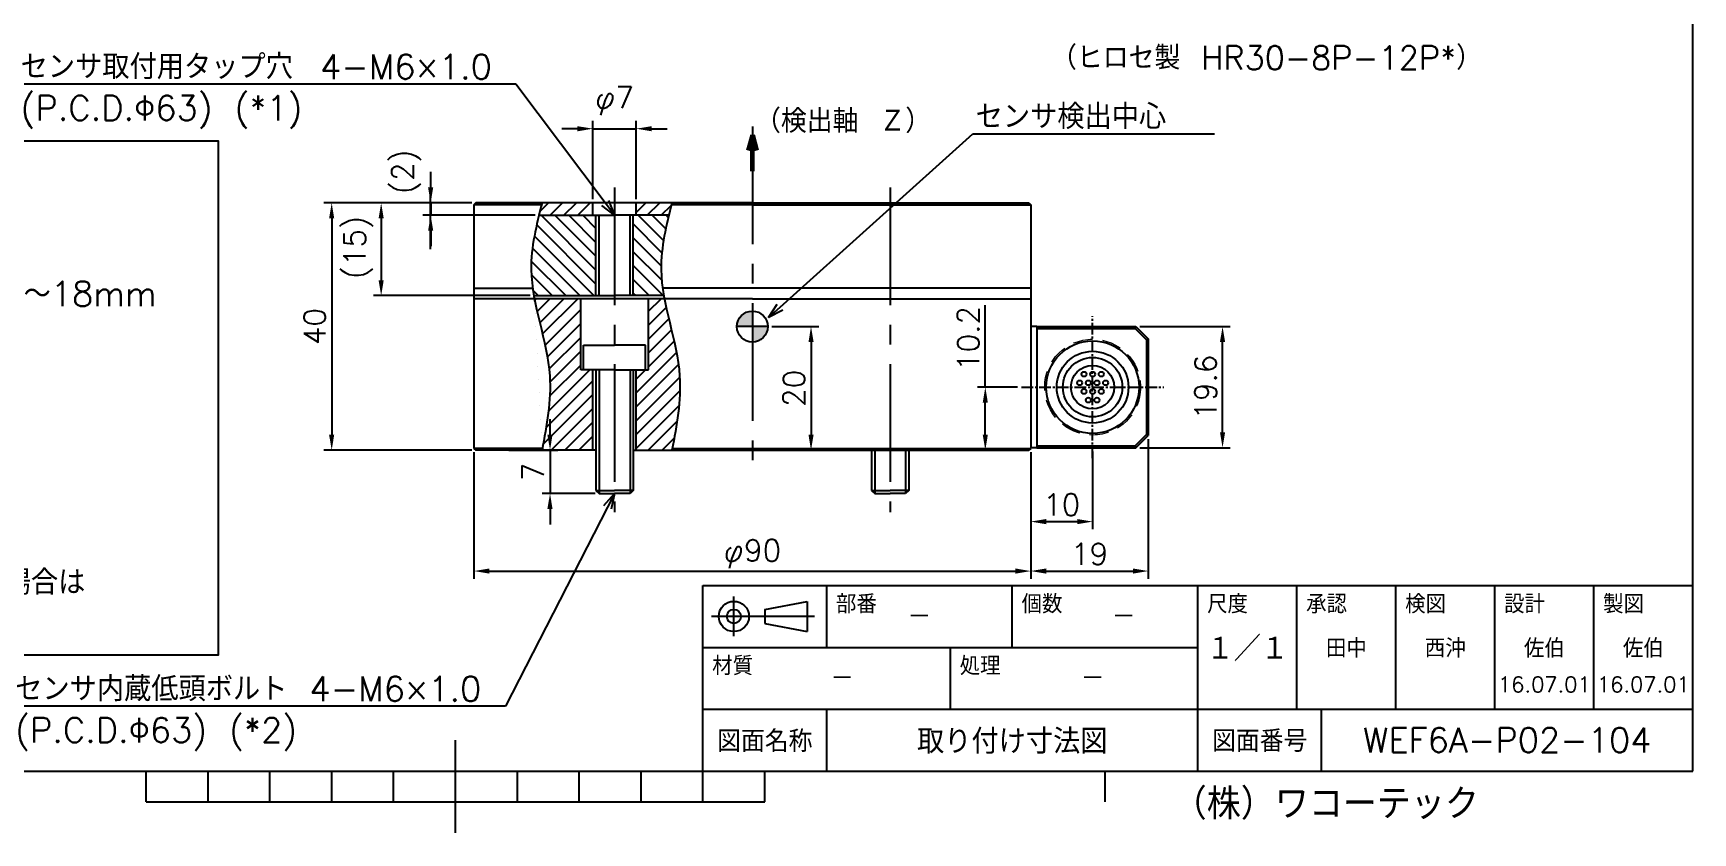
# Model space of a CAD drawing. Extents: x 0 to 418, y 0 to 295.
# Drawn here: x 141.7 to 410, y 0 to 129.3 of the extents above; entities that cross this region are included whole.
import ezdxf
from ezdxf import colors
from ezdxf.entities.mleader import LeaderData, LeaderLine
from ezdxf.enums import TextEntityAlignment as Align
from ezdxf.math import Vec2, Vec3

# ---------------------------------------------------------------- set-up
doc = ezdxf.new("R2010")
doc.units = 0
doc.header["$MEASUREMENT"] = 0
doc.linetypes.add('CENTER2', pattern=[28.575, 19.05, -3.175, 3.175, -3.175])
doc.linetypes.add('HIDDEN2', pattern=[4.7625, 3.175, -1.5875])
doc.layers.get('0').update_dxf_attribs({"linetype": 'CONTINUOUS'})
doc.layers.get('DEFPOINTS').update_dxf_attribs({"linetype": 'CONTINUOUS'})
for name, color, linetype in [('かくれ線', 11, 'HIDDEN2'), ('テキスト', 4, 'CONTINUOUS'), ('ハッチング', 11, 'CONTINUOUS'), ('中心線', 1, 'CENTER2'), ('切断線', 5, 'CONTINUOUS'), ('図面枠', 7, 'CONTINUOUS'), ('外形線', 3, 'CONTINUOUS'), ('外形補助線', 11, 'CONTINUOUS'), ('寸法', 4, 'CONTINUOUS')]:
    doc.layers.add(name, color=color, linetype=linetype)
doc.styles.get("Standard").update_dxf_attribs({"font": 'txt.shx', "bigfont": 'extfont2.shx'})
doc.dimstyles.new('KIKAI2013', dxfattribs={"dimtxt": 3.5, "dimasz": 2.5, "dimexe": 1.25, "dimexo": 0.625, "dimgap": 1, "dimtad": 1, "dimdec": 4, "dimdsep": 46, "dimtxsty": 'STANDARD', "dimcen": 2.5, "dimclrd": 256, "dimclre": 256, "dimclrt": 256, "dimadec": 0, "dimazin": 0, "dimtfac": 1, "dimtdec": 4, "dimtmove": 2, "dimatfit": 3, "dimfxl": 1, "dimtolj": 1, "dimarcsym": 0})
doc.dimstyles.get("Standard").update_dxf_attribs({"dimtxt": 3.5, "dimasz": 2.5, "dimexe": 1.25, "dimexo": 0.625, "dimgap": 1, "dimtad": 1, "dimdec": 4, "dimdsep": 46, "dimtxsty": 'STANDARD', "dimcen": 0, "dimadec": 0, "dimazin": 0, "dimtfac": 0.6, "dimtdec": 4, "dimtmove": 2, "dimatfit": 3, "dimfxl": 1, "dimtolj": 1, "dimarcsym": 0})
pattern_1 = [(45, (145.9854, -4.1119), (-1.122532, 1.122532), [])]

# ---------------------------------------------------------------- blocks, each defined once
blk = doc.blocks.new('_OPEN30')
at = {"color": 0, "linetype": 'ByBlock'}
for p, q in [((-1, 0.27), (0, 0)), ((0, 0), (-1, -0.27)), ((0, 0), (-1, 0))]:
    blk.add_line(p, q, dxfattribs=at)
blk = doc.blocks.new('*D2')
at = {"layer": 'DEFPOINTS', "color": 0, "transparency": 16777216}
for p in [(213.29, 101.89), (189.99, 61.89), (213.29, 61.89)]:
    blk.add_point(p, dxfattribs=at)
at = {"layer": '寸法', "color": 0, "lineweight": -2, "transparency": 16777216}
for p, q in [((212.66, 101.89), (188.74, 101.89)), ((189.99, 99.39), (189.99, 64.39)), ((212.66, 61.89), (188.74, 61.89))]:
    blk.add_line(p, q, dxfattribs=at)
at = {"layer": '寸法', "color": 0, "transparency": 16777216}
for points in [[(189.57, 99.39), (190.4, 99.39), (189.99, 101.89)], [(189.57, 64.39), (190.4, 64.39), (189.99, 61.89)]]:
    blk.add_solid(points, dxfattribs=at)
at = {"layer": '寸法', "color": 0, "transparency": 16777216, "insert": (187.24, 81.89), "char_height": 3.5, "attachment_point": 5, "rotation": 90}
blk.add_mtext('\\A1;40', dxfattribs=at)
blk = doc.blocks.new('*D3')
at = {"layer": 'DEFPOINTS', "color": 0, "transparency": 16777216}
for p in [(260.49, 81.89), (257.99, 61.89), (267.47, 61.89)]:
    blk.add_point(p, dxfattribs=at)
at = {"layer": '寸法', "color": 0, "lineweight": -2, "transparency": 16777216}
for p, q in [((261.11, 81.89), (268.72, 81.89)), ((267.47, 79.39), (267.47, 64.39)), ((258.61, 61.89), (268.72, 61.89))]:
    blk.add_line(p, q, dxfattribs=at)
at = {"layer": '寸法', "color": 0, "transparency": 16777216}
for points in [[(267.06, 79.39), (267.89, 79.39), (267.47, 81.89)], [(267.06, 64.39), (267.89, 64.39), (267.47, 61.89)]]:
    blk.add_solid(points, dxfattribs=at)
at = {"layer": '寸法', "color": 0, "transparency": 16777216, "insert": (264.72, 71.89), "char_height": 3.5, "attachment_point": 5, "rotation": 90}
blk.add_mtext('\\A1;20', dxfattribs=at)
blk = doc.blocks.new('*D4')
at = {"layer": 'DEFPOINTS', "color": 0, "transparency": 16777216}
for p in [(217.99, 61.89), (225.28, 54.89), (233.21, 54.89)]:
    blk.add_point(p, dxfattribs=at)
at = {"layer": '寸法', "color": 0, "lineweight": -2, "transparency": 16777216}
for p, q in [((225.28, 64.39), (225.28, 66.89)), ((218.61, 61.89), (226.53, 61.89)), ((225.28, 61.89), (225.28, 54.89)), ((232.59, 54.89), (224.03, 54.89)), ((225.28, 52.39), (225.28, 49.89))]:
    blk.add_line(p, q, dxfattribs=at)
at = {"layer": '寸法', "color": 0, "transparency": 16777216}
for points in [[(224.86, 64.39), (225.69, 64.39), (225.28, 61.89)], [(224.86, 52.39), (225.69, 52.39), (225.28, 54.89)]]:
    blk.add_solid(points, dxfattribs=at)
at = {"layer": '寸法', "color": 0, "transparency": 16777216, "insert": (222.53, 58.39), "char_height": 3.5, "attachment_point": 5, "rotation": 90}
blk.add_mtext('\\A1;7', dxfattribs=at)
blk = doc.blocks.new('*D5')
at = {"layer": 'DEFPOINTS', "color": 0, "transparency": 16777216}
for p in [(205.99, 99.89), (213.29, 101.89), (223.49, 99.89)]:
    blk.add_point(p, dxfattribs=at)
at = {"layer": '寸法', "color": 0, "lineweight": -2, "transparency": 16777216}
for p, q in [((205.99, 104.39), (205.99, 106.89)), ((212.66, 101.89), (204.74, 101.89)), ((222.86, 99.89), (204.74, 99.89)), ((205.99, 101.89), (205.99, 99.89)), ((205.99, 97.39), (205.99, 94.89))]:
    blk.add_line(p, q, dxfattribs=at)
at = {"layer": '寸法', "color": 0, "transparency": 16777216}
for points in [[(205.57, 104.39), (206.4, 104.39), (205.99, 101.89)], [(205.57, 97.39), (206.4, 97.39), (205.99, 99.89)]]:
    blk.add_solid(points, dxfattribs=at)
at = {"layer": '寸法', "color": 0, "transparency": 16777216, "insert": (202.06, 106.93), "char_height": 3.5, "attachment_point": 5, "rotation": 90}
blk.add_mtext('\\A1;(2)', dxfattribs=at)
blk = doc.blocks.new('*D6')
at = {"layer": 'DEFPOINTS', "color": 0, "transparency": 16777216}
for p in [(213.29, 101.89), (197.99, 86.89), (222.67, 86.89)]:
    blk.add_point(p, dxfattribs=at)
at = {"layer": '寸法', "color": 0, "lineweight": -2, "transparency": 16777216}
for p, q in [((212.66, 101.89), (196.74, 101.89)), ((197.99, 99.39), (197.99, 89.39)), ((222.05, 86.89), (196.74, 86.89))]:
    blk.add_line(p, q, dxfattribs=at)
at = {"layer": '寸法', "color": 0, "transparency": 16777216}
for points in [[(197.57, 99.39), (198.4, 99.39), (197.99, 101.89)], [(197.57, 89.39), (198.4, 89.39), (197.99, 86.89)]]:
    blk.add_solid(points, dxfattribs=at)
at = {"layer": '寸法', "color": 0, "transparency": 16777216, "insert": (194.31, 94.68), "char_height": 3.5, "attachment_point": 5, "rotation": 90}
blk.add_mtext('\\A1;(15)', dxfattribs=at)
blk = doc.blocks.new('*D7')
at = {"layer": 'DEFPOINTS', "color": 0, "transparency": 16777216}
for p in [(212.99, 62.19), (302.99, 62.19), (302.99, 42.34)]:
    blk.add_point(p, dxfattribs=at)
at = {"layer": '寸法', "color": 0, "lineweight": -2, "transparency": 16777216}
for p, q in [((212.99, 61.56), (212.99, 41.09)), ((302.99, 61.56), (302.99, 41.09)), ((215.49, 42.34), (300.49, 42.34))]:
    blk.add_line(p, q, dxfattribs=at)
at = {"layer": '寸法', "color": 0, "transparency": 16777216}
for points in [[(215.49, 42.76), (215.49, 41.92), (212.99, 42.34)], [(300.49, 42.76), (300.49, 41.92), (302.99, 42.34)]]:
    blk.add_solid(points, dxfattribs=at)
at = {"layer": '寸法', "color": 0, "transparency": 16777216, "insert": (257.99, 45.09), "char_height": 3.5, "attachment_point": 5}
blk.add_mtext('\\A1;φ90', dxfattribs=at)
blk = doc.blocks.new('*D8')
at = {"layer": 'DEFPOINTS', "color": 0, "transparency": 16777216}
for p in [(239.21, 113.89), (232.21, 101.89), (239.21, 101.89)]:
    blk.add_point(p, dxfattribs=at)
at = {"layer": '寸法', "color": 0, "lineweight": -2, "transparency": 16777216}
for p, q in [((229.71, 113.89), (227.21, 113.89)), ((232.21, 102.51), (232.21, 115.14)), ((232.21, 113.89), (239.21, 113.89)), ((239.21, 102.51), (239.21, 115.14)), ((241.71, 113.89), (244.21, 113.89))]:
    blk.add_line(p, q, dxfattribs=at)
at = {"layer": '寸法', "color": 0, "transparency": 16777216}
for points in [[(229.71, 114.3), (229.71, 113.47), (232.21, 113.89)], [(241.71, 114.3), (241.71, 113.47), (239.21, 113.89)]]:
    blk.add_solid(points, dxfattribs=at)
at = {"layer": '寸法', "color": 0, "transparency": 16777216, "insert": (235.71, 118.39), "char_height": 3.5, "attachment_point": 5}
blk.add_mtext('\\A1;φ7', dxfattribs=at)
blk = doc.blocks.new('*D19')
at = {"layer": 'DEFPOINTS', "color": 0, "transparency": 16777216}
for p in [(295.64, 72.09), (301.49, 72.09), (302.69, 61.89)]:
    blk.add_point(p, dxfattribs=at)
at = {"layer": '寸法', "lineweight": -2, "transparency": 16777216}
for p, q in [((295.64, 72.09), (295.64, 85.34)), ((300.86, 72.09), (294.39, 72.09)), ((295.64, 64.39), (295.64, 69.59)), ((302.06, 61.89), (294.39, 61.89))]:
    blk.add_line(p, q, dxfattribs=at)
at = {"layer": '寸法', "transparency": 16777216}
for points in [[(295.22, 69.59), (296.05, 69.59), (295.64, 72.09)], [(295.22, 64.39), (296.05, 64.39), (295.64, 61.89)]]:
    blk.add_solid(points, dxfattribs=at)
at = {"layer": '寸法', "transparency": 16777216, "insert": (292.89, 79.96), "char_height": 3.5, "attachment_point": 5, "rotation": 90}
blk.add_mtext('\\A1;10.2', dxfattribs=at)
blk = doc.blocks.new('*D20')
at = {"layer": 'DEFPOINTS', "color": 0, "transparency": 16777216}
for p in [(302.99, 62.19), (321.99, 64.29), (321.99, 42.34)]:
    blk.add_point(p, dxfattribs=at)
at = {"layer": '寸法', "lineweight": -2, "transparency": 16777216}
for p, q in [((321.99, 63.66), (321.99, 41.09)), ((302.99, 61.56), (302.99, 41.09)), ((305.49, 42.34), (319.49, 42.34))]:
    blk.add_line(p, q, dxfattribs=at)
at = {"layer": '寸法', "transparency": 16777216}
for points in [[(305.49, 42.76), (305.49, 41.92), (302.99, 42.34)], [(319.49, 42.76), (319.49, 41.92), (321.99, 42.34)]]:
    blk.add_solid(points, dxfattribs=at)
at = {"layer": '寸法', "transparency": 16777216, "insert": (312.49, 45.09), "char_height": 3.5, "attachment_point": 5}
blk.add_mtext('\\A1;19', dxfattribs=at)
blk = doc.blocks.new('*D21')
at = {"layer": 'DEFPOINTS', "color": 0, "transparency": 16777216}
for p in [(319.99, 81.89), (333.99, 81.89), (319.99, 62.29)]:
    blk.add_point(p, dxfattribs=at)
at = {"layer": '寸法', "lineweight": -2, "transparency": 16777216}
for p, q in [((320.61, 81.89), (335.24, 81.89)), ((333.99, 64.79), (333.99, 79.39)), ((320.61, 62.29), (335.24, 62.29))]:
    blk.add_line(p, q, dxfattribs=at)
at = {"layer": '寸法', "transparency": 16777216}
for points in [[(333.57, 79.39), (334.4, 79.39), (333.99, 81.89)], [(333.57, 64.79), (334.4, 64.79), (333.99, 62.29)]]:
    blk.add_solid(points, dxfattribs=at)
at = {"layer": '寸法', "transparency": 16777216, "insert": (331.24, 72.09), "char_height": 3.5, "attachment_point": 5, "rotation": 90}
blk.add_mtext('\\A1;19.6', dxfattribs=at)
blk = doc.blocks.new('*D22')
at = {"layer": 'DEFPOINTS', "color": 0, "transparency": 16777216}
for p in [(302.99, 62.19), (312.99, 62.29), (312.99, 50.34)]:
    blk.add_point(p, dxfattribs=at)
at = {"layer": '寸法', "lineweight": -2, "transparency": 16777216}
for p, q in [((302.99, 61.56), (302.99, 49.09)), ((312.99, 61.66), (312.99, 49.09)), ((305.49, 50.34), (310.49, 50.34))]:
    blk.add_line(p, q, dxfattribs=at)
at = {"layer": '寸法', "transparency": 16777216}
for points in [[(305.49, 50.76), (305.49, 49.92), (302.99, 50.34)], [(310.49, 50.76), (310.49, 49.92), (312.99, 50.34)]]:
    blk.add_solid(points, dxfattribs=at)
at = {"layer": '寸法', "transparency": 16777216, "insert": (307.99, 53.09), "char_height": 3.5, "attachment_point": 5}
blk.add_mtext('\\A1;10', dxfattribs=at)

msp = doc.modelspace()

# ---------------------------------------------------------------- hatches: boundary and pattern name
at = {"layer": 'ハッチング', "lineweight": 25}
h = msp.add_hatch(dxfattribs=at)
h.set_pattern_fill('ANSI31', color=256, scale=0.5, angle=270, style=0)
h.set_pattern_definition([(135, (145.9854, -4.1119), (-1.122532, -1.122532), [])])
edge = h.paths.add_edge_path()
edge.add_spline(control_points=[(223.48969, 99.88806), (222.78368, 96.96821), (221.90789, 92.62835), (222.42447, 88.30391), (222.67388, 86.88806)], knot_values=[2.024413842, 2.024413842, 2.024413842, 2.024413842, 10.891510455, 15.209664596, 15.209664596, 15.209664596, 15.209664596], degree=3, periodic=0)
edge.add_line((222.67388, 86.88806), (232.71156, 86.88806))
edge.add_line((232.71156, 86.88806), (232.71156, 99.88806))
edge.add_line((232.71156, 99.88806), (223.48969, 99.88806))
edge = h.paths.add_edge_path()
edge.add_spline(control_points=[(243.67388, 86.88805), (243.42447, 88.30391), (242.90789, 92.62834), (243.78368, 96.9682), (244.48969, 99.88805)], knot_values=[2.024413842, 2.024413842, 2.024413842, 2.024413842, 6.342567983, 15.209664596, 15.209664596, 15.209664596, 15.209664596], degree=3, periodic=0)
edge.add_line((244.48969, 99.88805), (238.71156, 99.88806))
edge.add_line((238.71156, 99.88806), (238.71156, 86.88806))
edge.add_line((238.71156, 86.88806), (243.67388, 86.88805))
h = msp.add_hatch(dxfattribs=at)
h.set_pattern_fill('ANSI31', color=256, scale=0.5, angle=180, style=0)
h.set_pattern_definition(pattern_1)
edge = h.paths.add_edge_path()
edge.add_line((232.21156, 101.88804), (232.21156, 99.88806))
edge.add_line((232.21156, 99.88806), (223.48969, 99.88806))
edge.add_spline(control_points=[(223.48969, 99.88806), (223.65088, 100.55468), (223.81816, 101.22136), (223.98545, 101.88804)], knot_values=[0.000022389, 0.000022389, 0.000022389, 0.000022389, 2.024413842, 2.024413842, 2.024413842, 2.024413842], degree=3, periodic=0)
edge.add_line((223.98545, 101.88804), (232.21156, 101.88804))
edge = h.paths.add_edge_path()
edge.add_line((239.21156, 99.88806), (239.21156, 101.88805))
edge.add_line((239.21156, 101.88805), (244.98545, 101.88805))
edge.add_spline(control_points=[(244.98545, 101.88805), (244.81817, 101.22136), (244.65088, 100.55467), (244.48969, 99.88805)], knot_values=[0.000003483, 0.000003483, 0.000003483, 0.000003483, 2.024413842, 2.024413842, 2.024413842, 2.024413842], degree=3, periodic=0)
edge.add_line((244.48969, 99.88805), (239.21156, 99.88806))
h = msp.add_hatch(dxfattribs=at)
h.set_pattern_fill('ANSI31', color=256, scale=0.5, angle=180, style=0)
h.set_pattern_definition(pattern_1)
edge = h.paths.add_edge_path()
edge.add_spline(control_points=[(223.98544, 61.88806), (224.74269, 65.89705), (226.29595, 74.12022), (223.55036, 82.22989), (222.76519, 86.38803)], knot_values=[15.71802136, 15.71802136, 15.71802136, 15.71802136, 27.782949872, 40.465365262, 40.465365262, 40.465365262, 40.465365262], degree=3, periodic=0)
edge.add_line((223.98543, 61.88803), (232.21155, 61.88804))
edge.add_line((232.21155, 61.88804), (232.21155, 74.88806))
edge.add_line((232.21155, 74.88806), (230.23544, 74.88806))
edge.add_line((230.23544, 74.88806), (230.23545, 86.38803))
edge.add_line((230.23545, 86.38803), (222.76519, 86.38803))
edge = h.paths.add_edge_path()
edge.add_spline(control_points=[(244.98544, 61.88805), (245.74269, 65.89704), (247.29595, 74.12021), (244.55036, 82.2299), (243.76518, 86.38804)], knot_values=[15.71800237, 15.71800237, 15.71800237, 15.71800237, 27.782930882, 40.465365262, 40.465365262, 40.465365262, 40.465365262], degree=3, periodic=0)
edge.add_line((243.76518, 86.38804), (241.18766, 86.38804))
edge.add_line((241.18766, 86.38804), (241.18766, 74.88806))
edge.add_line((241.18766, 74.88806), (239.21155, 74.88806))
edge.add_line((239.21155, 74.88806), (239.21155, 61.88804))
edge.add_line((239.21155, 61.88804), (244.98544, 61.88804))
at = {"layer": 'ハッチング'}
h = msp.add_hatch(color=256, dxfattribs=at)
h.paths.add_polyline_path([(257.98545, 84.38805), (257.98545, 81.88805), (255.48545, 81.88805, -0.414213562)])
h.paths.add_polyline_path([(257.98546, 81.88805), (260.48545, 81.88805, -0.414211478), (257.98546, 79.38805)])

# ---------------------------------------------------------------- linework, layer by layer
at = {"layer": 'かくれ線', "lineweight": 5}
msp.add_circle((312.98545, 72.08803), 7.75, dxfattribs=at)
msp.add_circle((312.98545, 72.08803), 7.75, dxfattribs=at)
at = {"layer": 'テキスト', "lineweight": 60}
for p, q in [((257.98545, 112.84703), (257.31119, 110.34821)), ((257.99287, 107.00606), (257.98545, 112.84703)), ((257.98545, 112.84703), (258.65094, 110.34586))]:
    msp.add_line(p, q, dxfattribs=at)
at = {"layer": 'テキスト'}
msp.add_lwpolyline([(24.5679, 28.76382), (171.69486, 28.76382), (171.69486, 111.85293), (24.5679, 111.85293)], close=True, dxfattribs=at)
at = {"layer": '中心線'}
for p, q in [((257.98545, 114.27239), (257.98545, 58.49859)), ((235.71573, 104.38806), (235.71573, 51.88806)), ((280.2552, 104.38806), (280.25514, 51.88806))]:
    msp.add_line(p, q, dxfattribs=at)
at = {"layer": '中心線', "linetype": 'CENTER2', "lineweight": 25, "ltscale": 0.1}
for p, q in [((312.98545, 60.58803), (312.98545, 83.58803)), ((301.48545, 72.08803), (324.48545, 72.08803))]:
    msp.add_line(p, q, dxfattribs=at)
at = {"layer": '切断線'}
for points in [[(223.98545, 101.88806), (223.08543, 98.30122), (220.73855, 88.94826), (226.59888, 75.72399), (224.74269, 65.89705), (223.98544, 61.88806)], [(244.98545, 101.88805), (244.08543, 98.30121), (241.73855, 88.94825), (247.59888, 75.72398), (245.74269, 65.89704), (244.98544, 61.88805)]]:
    msp.add_open_spline(points, degree=3, knots=[0, 0, 0, 0, 10.891510455, 28.40043675, 40.465365262, 40.465365262, 40.465365262, 40.465365262], dxfattribs=at)
at = {"layer": '図面枠'}
for p, q in [((410, 10), (410, 287)), ((250, 40), (410, 40)), ((250, 10), (250, 40)), ((255, 31.79206), (255, 38.23074)), ((270, 30), (270, 40)), ((300, 30), (300, 40)), ((330, 10), (330, 40)), ((346, 20), (346, 40)), ((362, 20), (362, 40)), ((378, 20), (378, 40)), ((394, 20), (394, 40)), ((268.0558, 35), (251.39138, 35)), ((259.9962, 36.14267), (266.83715, 37.4428)), ((259.9962, 36.14267), (259.9962, 33.85733)), ((266.83715, 37.4428), (266.83715, 32.5572)), ((259.9962, 33.85733), (266.83715, 32.5572)), ((250, 30), (330, 30)), ((290, 20), (290, 30)), ((250, 20), (410, 20)), ((270, 10), (270, 20)), ((350, 10), (350, 20)), ((210, 0), (210, 15)), ((20, 10), (410, 10)), ((160, 5), (160, 10)), ((170, 5), (170, 10)), ((180, 5), (180, 10)), ((190, 5), (190, 10)), ((200, 5), (200, 10)), ((220, 5), (220, 10)), ((230, 5), (230, 10)), ((240, 5), (240, 10)), ((250, 5), (250, 10)), ((260, 5), (260, 10)), ((315, 5), (315, 10)), ((160, 5), (260, 5))]:
    msp.add_line(p, q, dxfattribs=at)
for radius in [2.4428, 1.14267]:
    msp.add_circle((255, 35), radius, dxfattribs=at)
at = {"layer": '外形線', "color": 7, "lineweight": 0, "ltscale": 0.2}
for p, q in [((212.98546, 101.58806), (213.28546, 101.88806)), ((212.98546, 88.08806), (212.98546, 101.58806))]:
    msp.add_line(p, q, dxfattribs=at)
at = {"layer": '外形線', "ltscale": 0.2}
for p, q in [((213.28546, 101.88806), (212.98546, 101.58806)), ((212.98546, 101.58806), (212.98546, 88.08806)), ((223.9102, 101.58806), (212.98546, 101.58806)), ((257.98546, 101.88806), (213.28546, 101.88806)), ((257.98546, 101.58806), (244.9102, 101.58806)), ((257.98546, 101.88806), (302.68546, 101.88802)), ((257.98546, 101.58806), (302.98546, 101.58802)), ((302.68546, 101.88802), (302.98546, 101.58802)), ((302.98546, 101.58802), (302.98545, 88.08802)), ((212.98545, 86.38805), (212.98545, 62.18805)), ((257.98545, 86.38805), (212.98545, 86.38805)), ((212.98548, 88.08802), (222.48331, 88.08805)), ((302.98546, 88.08806), (243.48331, 88.08806)), ((257.98547, 86.38805), (302.98547, 86.38801)), ((302.98547, 86.38801), (302.98544, 62.18801))]:
    msp.add_line(p, q, dxfattribs=at)
at = {"layer": '外形線'}
for p, q in [((223.48969, 99.88806), (235.71156, 99.88806)), ((232.21156, 99.88806), (232.21156, 101.88804)), ((233.21156, 86.88806), (233.21156, 99.88806)), ((244.48969, 99.88805), (235.71156, 99.88806)), ((238.21156, 86.88806), (238.21156, 99.88806)), ((239.21156, 99.88806), (239.21156, 101.88804)), ((212.98546, 88.08806), (212.98546, 86.38805)), ((222.67388, 86.88806), (235.71156, 86.88806)), ((230.23544, 74.88806), (230.23545, 86.38803)), ((243.67388, 86.88805), (235.71156, 86.88806)), ((241.18766, 74.88806), (241.18766, 86.38803)), ((302.98545, 88.08802), (302.98545, 86.38801)), ((257.98545, 84.38805), (257.98545, 79.38805)), ((260.48545, 81.88805), (255.48545, 81.88805)), ((303.98545, 81.88751), (303.00681, 81.88751)), ((303.98545, 81.88751), (319.98545, 81.88751)), ((303.98545, 81.88751), (303.98545, 62.28751)), ((303.98545, 81.58751), (319.86119, 81.58751)), ((319.86119, 81.58751), (319.98545, 81.88751)), ((319.86119, 81.58751), (321.68545, 79.76324)), ((319.98545, 81.88751), (321.98545, 79.88751)), ((230.71155, 74.88806), (230.71155, 78.88806)), ((230.71155, 78.88806), (235.71155, 78.88806)), ((240.71155, 78.88806), (235.71155, 78.88806)), ((240.71155, 74.88806), (240.71155, 78.88806)), ((321.68545, 79.76324), (321.98545, 79.88751)), ((321.68545, 79.76324), (321.68545, 64.41177)), ((321.98545, 79.88751), (321.98545, 64.28751)), ((235.71155, 74.88806), (230.23544, 74.88806)), ((232.21155, 61.88804), (232.21155, 74.88806)), ((232.71155, 74.88806), (232.71155, 55.38806)), ((235.71155, 74.88806), (241.18766, 74.88806)), ((238.71155, 74.88806), (238.71155, 55.38806)), ((239.21155, 61.88803), (239.21155, 74.88806)), ((319.86119, 62.58751), (321.68545, 64.41177)), ((321.68545, 64.41177), (321.98545, 64.28751)), ((212.98545, 62.18805), (213.28545, 61.88805)), ((224.04209, 62.18804), (212.98545, 62.18805)), ((232.71159, 61.88803), (213.28549, 61.88801)), ((238.71159, 61.88805), (302.68548, 61.88805)), ((245.04209, 62.18805), (302.98544, 62.18801)), ((277.25933, 61.88804), (277.25933, 55.38804)), ((283.25933, 61.88804), (283.25933, 55.38804)), ((302.98544, 62.18801), (302.68544, 61.88801)), ((303.98545, 62.28751), (303.00679, 62.28751)), ((303.98545, 62.58751), (319.86119, 62.58751)), ((303.98545, 62.28751), (319.98545, 62.28751)), ((319.86119, 62.58751), (319.98545, 62.28751)), ((319.98545, 62.28751), (321.98545, 64.28751)), ((232.71155, 55.38806), (233.21155, 54.88806)), ((233.21155, 54.88806), (235.71155, 54.88806)), ((238.21155, 54.88806), (235.71155, 54.88806)), ((238.71155, 55.38806), (238.21155, 54.88806)), ((277.25933, 55.38804), (277.75933, 54.88804)), ((277.75933, 54.88804), (280.25933, 54.88804)), ((282.75933, 54.88804), (280.25933, 54.88804)), ((283.25933, 55.38804), (282.75933, 54.88804))]:
    msp.add_line(p, q, dxfattribs=at)
at = {"layer": '外形線', "lineweight": 25}
for p, q in [((232.71155, 55.38806), (235.71155, 55.38806)), ((238.71155, 55.38806), (235.71155, 55.38806)), ((277.25933, 55.38804), (280.25933, 55.38804)), ((283.25933, 55.38804), (280.25933, 55.38804))]:
    msp.add_line(p, q, dxfattribs=at)
at = {"layer": '外形線'}
for centre, radius in [((312.98545, 72.08803), 7.5), ((312.98545, 72.08803), 5.8), ((312.98545, 72.08803), 4.8), ((312.98545, 72.08803), 3.5), ((310.88545, 72.78803), 0.4), ((311.58545, 74.18803), 0.4), ((312.28545, 72.78803), 0.4), ((312.98545, 74.18803), 0.4), ((313.68545, 72.78803), 0.4), ((314.38545, 74.18803), 0.4), ((315.08545, 72.78803), 0.4), ((311.58545, 71.38803), 0.4), ((312.28545, 69.98803), 0.4), ((312.98545, 71.38803), 0.4), ((313.68545, 69.98803), 0.4), ((314.38545, 71.38803), 0.4)]:
    msp.add_circle(centre, radius, dxfattribs=at)
at = {"layer": '外形補助線'}
for p, q in [((232.71156, 86.88806), (232.71156, 99.88806)), ((238.71156, 86.88806), (238.71156, 99.88806))]:
    msp.add_line(p, q, dxfattribs=at)
at = {"layer": '外形補助線', "lineweight": 25}
for p, q in [((233.21155, 74.88806), (233.21155, 54.88806)), ((238.21155, 74.88806), (238.21155, 54.88806)), ((277.75933, 61.88804), (277.75933, 54.88804)), ((282.75933, 61.88804), (282.75933, 54.88804))]:
    msp.add_line(p, q, dxfattribs=at)
at = {"layer": '外形補助線'}
msp.add_circle((257.98545, 81.88805), 2.5, dxfattribs=at)
at = {"layer": '寸法'}
msp.add_line((205.98544, 94.38805), (205.98544, 104.05806), dxfattribs=at)

# ---------------------------------------------------------------- texts
at = {"layer": 'テキスト'}
msp.add_text('（検出軸 Ｚ）', height=3.8, dxfattribs=at).set_placement((258.41605, 113.23164))
at = {"layer": 'テキスト', "insert": (306.25889, 127.26909), "char_height": 3.8, "width": 78.1701554, "attachment_point": 1}
msp.add_mtext('（ヒロセ製 HR30-8P-12P*）', dxfattribs=at)
at = {"layer": 'テキスト', "insert": (28.57147, 109.19654), "char_height": 4, "attachment_point": 1}
msp.add_mtext_dynamic_manual_height_columns('*1 ツール部推奨取付条件\\P\u3000・ボルト強度区分：A2-50\\P ・締付トルク：10Nm（±10%）\\P ・ねじ部のかかり長さ：ツール部側取り付け面から10～18mm\\P (かかり長さは必ず18mm以下としてください。\\P\u3000それを超えるとセンサが故障する可能性があります。）\\P*2 マウント部推奨取付条件\\P\u3000・締付トルク：10Nm（±10%）\\P*3 推奨位置合わせ用ピン\\P ・ピン寸法：Φ3 g6 長さ9～12mm\\P\u3000\u3000（H7有効深さを超えて挿入しないこと。圧入した場合は\\P\u3000\u3000\u3000センサが故障する可能性があります。）', width=169.0650029, gutter_width=20, heights=[0], dxfattribs=at)
at = {"layer": 'テキスト'}
for tag, text, height, p in [('－', '①', 3.5, (285, 35)), ('－', '１ヶ', 3.5, (318, 35)), ('１／１', '１／１', 4, (338, 30)), ('田中', '林', 3, (354, 30)), ('西沖', '西沖', 3, (370, 30)), ('佐伯', '西沖', 3, (386, 30)), ('佐伯', '西沖', 3, (402, 30)), ('－', 'A5052P', 3.5, (272.5, 25)), ('－', '黒アルマイト', 3.5, (313, 25)), ('16.07.01', '00.00.00', 2.5, (386, 24)), ('16.07.01', '00.00.00', 2.5, (402, 24)), ('取り付け寸法図', '○○○○○○○○○○', 4, (300, 15)), ('WEF6A-P02-104', 'WEF3A-P1-001', 4, (380, 15))]:
    msp.add_attdef(tag, text=text, height=height, dxfattribs=at).set_placement(p, align=Align.MIDDLE)
msp.add_attdef('（株）ワコーテック', (325.93357, 2.18367), '（株）ワコーテック', height=5, dxfattribs=at)
at = {"layer": '図面枠'}
for s, p in [('部番', (271.5, 38.5)), ('個数', (301.5, 38.5)), ('尺度', (331.5, 38.5)), ('承認', (347.5, 38.5)), ('検図', (363.5, 38.5)), ('設計', (379.5, 38.5)), ('製図', (395.5, 38.5)), ('材質', (251.5, 28.5)), ('処理', (291.5, 28.5))]:
    msp.add_text(s, height=3, dxfattribs=at).set_placement(p, align=Align.TOP_LEFT)
for s, p in [('図面名称', (260, 15)), ('図面番号', (340, 15))]:
    msp.add_text(s, height=3.5, dxfattribs=at).set_placement(p, align=Align.MIDDLE)

# ---------------------------------------------------------------- dimensions: what is measured, and where the dimension line sits
at = {"layer": '寸法'}
for base, p1, p2, picture, middle in [((239.21156, 113.88804), (232.21156, 101.88804), (239.21156, 101.88804), '*D8', (235.71156, 118.38804)), ((302.98544, 42.34053), (212.98545, 62.18805), (302.98544, 62.18801), '*D7', (257.98545, 45.09053))]:
    dim = msp.add_linear_dim(base=base, p1=p1, p2=p2, text='φ<>', dimstyle='STANDARD', dxfattribs=at)
    dim.commit()
    dim.dimension.update_dxf_attribs({"geometry": picture, "text_midpoint": middle})
dim = msp.add_linear_dim(base=(205.98544, 99.88806), p1=(213.28546, 101.88806), p2=(223.48969, 99.88806), angle=90, text='(<>)', dimstyle='STANDARD', override={"dimtmove": 1}, dxfattribs=at)
dim.commit()
dim.dimension.update_dxf_attribs({"geometry": '*D5', "text_midpoint": (204.81242, 106.93323), "dimtype": 160})
for base, p1, p2, picture, middle in [((189.98544, 61.88805), (213.28546, 101.88806), (213.28545, 61.88805), '*D2', (187.23544, 81.88805)), ((267.47266, 61.88805), (260.48545, 81.88805), (257.98544, 61.88805), '*D3', (264.72266, 71.88805)), ((225.2756, 54.88805), (217.98544, 61.88805), (233.21158, 54.88805), '*D4', (222.5256, 58.38805))]:
    dim = msp.add_linear_dim(base=base, p1=p1, p2=p2, angle=270, dimstyle='STANDARD', dxfattribs=at)
    dim.commit()
    dim.dimension.update_dxf_attribs({"geometry": picture, "text_midpoint": middle})
dim = msp.add_linear_dim(base=(197.98544, 86.88806), p1=(213.28546, 101.88806), p2=(222.67388, 86.88806), angle=90, text='(<>)', dimstyle='STANDARD', dxfattribs=at)
dim.commit()
dim.dimension.update_dxf_attribs({"geometry": '*D6', "text_midpoint": (194.30925, 94.68444), "dimtype": 160})
for base, p1, p2, picture, middle in [((295.63555, 72.08803), (302.68544, 61.88801), (301.48545, 72.08803), '*D19', (292.88555, 79.96303)), ((333.98545, 81.88751), (319.98545, 62.28751), (319.98545, 81.88751), '*D21', (331.23545, 72.08751))]:
    dim = msp.add_linear_dim(base=base, p1=p1, p2=p2, angle=90, dimstyle='KIKAI2013', override={"dimsah": 1, "dimtmove": 0, "dimldrblk": 'OPEN30', "dimtzin": 0}, dxfattribs=at)
    dim.commit()
    dim.dimension.update_dxf_attribs({"geometry": picture, "text_midpoint": middle})
for base, p2, picture, middle in [((321.98545, 42.34053), (321.98545, 64.28751), '*D20', (312.48545, 45.09053)), ((312.98545, 50.34053), (312.98545, 62.28751), '*D22', (307.98545, 53.09053))]:
    dim = msp.add_linear_dim(base=base, p1=(302.98544, 62.18801), p2=p2, dimstyle='KIKAI2013', override={"dimsah": 1, "dimtmove": 0, "dimldrblk": 'OPEN30', "dimtzin": 0}, dxfattribs=at)
    dim.commit()
    dim.dimension.update_dxf_attribs({"geometry": picture, "text_midpoint": middle})

# ---------------------------------------------------------------- leaders
at = {"layer": 'テキスト'}
ml = msp.add_multileader_mtext('Standard', dxfattribs=at)
ml.set_content('センサ検出中心', color=256, style='STANDARD')
ml.set_leader_properties()
ml.set_arrow_properties(name='OPEN30')
ml.build(insert=Vec2(0, 0))
ml.multileader.update_dxf_attribs({"text_left_attachment_type": 6, "text_right_attachment_type": 6, "dogleg_length": 0.36, "arrow_head_size": 2.5})
ctx = ml.context
ctx.base_point, ctx.arrow_head_size, ctx.landing_gap_size, ctx.plane_origin = Vec3(293.9914, 113.04598), 2.5, 0.09, Vec3(260.60036, 83.35851)
ctx.left_attachment, ctx.right_attachment = 6, 6
notes = []
notes.append((ctx, [(0, (1, 1, 0), (293.6314, 113.04598), (1, 0), 0.36, [(0, [(260.60036, 83.35851)], 0, [])])]))
ctx.mtext.insert, ctx.mtext.flow_direction = Vec3(294.0814, 117.84598), 5
at = {"layer": '寸法'}
ml = msp.add_multileader_mtext('Standard', dxfattribs=at)
ml.set_content('センサ取付用タップ穴\u30004-M6×1.0\\P(P.C.D.Φ63) (*1)', color=256, style='STANDARD')
ml.set_leader_properties()
ml.set_arrow_properties(name='OPEN30')
ml.build(insert=Vec2(0, 0))
ml.multileader.update_dxf_attribs({"text_left_attachment_type": 6, "text_right_attachment_type": 6, "dogleg_length": 0.36, "arrow_head_size": 2.5})
ctx = ml.context
ctx.base_point, ctx.arrow_head_size, ctx.landing_gap_size, ctx.plane_origin = Vec3(139.62377, 121.11167), 2.5, 0.09, Vec3(235.71158, 92.38805)
ctx.left_attachment, ctx.right_attachment = 6, 6
notes.append((ctx, [(0, (1, 1, 0), (219.76377, 121.11167), (-1, 0), 0.36, [(0, [(235.71573, 99.88806)], 0, [])])]))
ctx.mtext.insert, ctx.mtext.flow_direction = Vec3(139.71377, 125.91167), 5
ml = msp.add_multileader_mtext('Standard', dxfattribs=at)
ml.set_content('センサ内蔵低頭ボルト 4-M6×1.0\\P(P.C.D.Φ63) (*2)', color=256, style='STANDARD')
ml.set_leader_properties()
ml.set_arrow_properties(name='OPEN30')
ml.build(insert=Vec2(0, 0))
ml.multileader.update_dxf_attribs({"text_left_attachment_type": 6, "text_right_attachment_type": 6, "dogleg_length": 0.36, "arrow_head_size": 2.5})
ctx = ml.context
ctx.base_point, ctx.arrow_head_size, ctx.landing_gap_size, ctx.plane_origin = Vec3(138.74399, 20.49009), 2.5, 0.09, Vec3(235.71158, 54.88805)
ctx.left_attachment, ctx.right_attachment = 6, 6
notes.append((ctx, [(0, (1, 1, 0), (218.08399, 20.49009), (-1, 0), 0.36, [(0, [(235.71158, 54.88805)], 0, [])])]))
ctx.mtext.insert, ctx.mtext.flow_direction = Vec3(138.83399, 25.29009), 5
for ctx, leaders in notes:
    for number, flags, end, landing, length, lines in leaders:
        leader = LeaderData()
        leader.index, (leader.has_last_leader_line, leader.has_dogleg_vector, leader.attachment_direction) = number, flags
        leader.last_leader_point, leader.dogleg_vector, leader.dogleg_length = Vec3(end), Vec3(landing), length
        for number, points, colour, breaks in lines:
            line = LeaderLine()
            line.index, line.vertices, line.color, line.breaks = number, Vec3.list(points), colors.encode_raw_color(colour), breaks
            leader.lines.append(line)
        ctx.leaders.append(leader)

doc.saveas('drawing.dxf')
